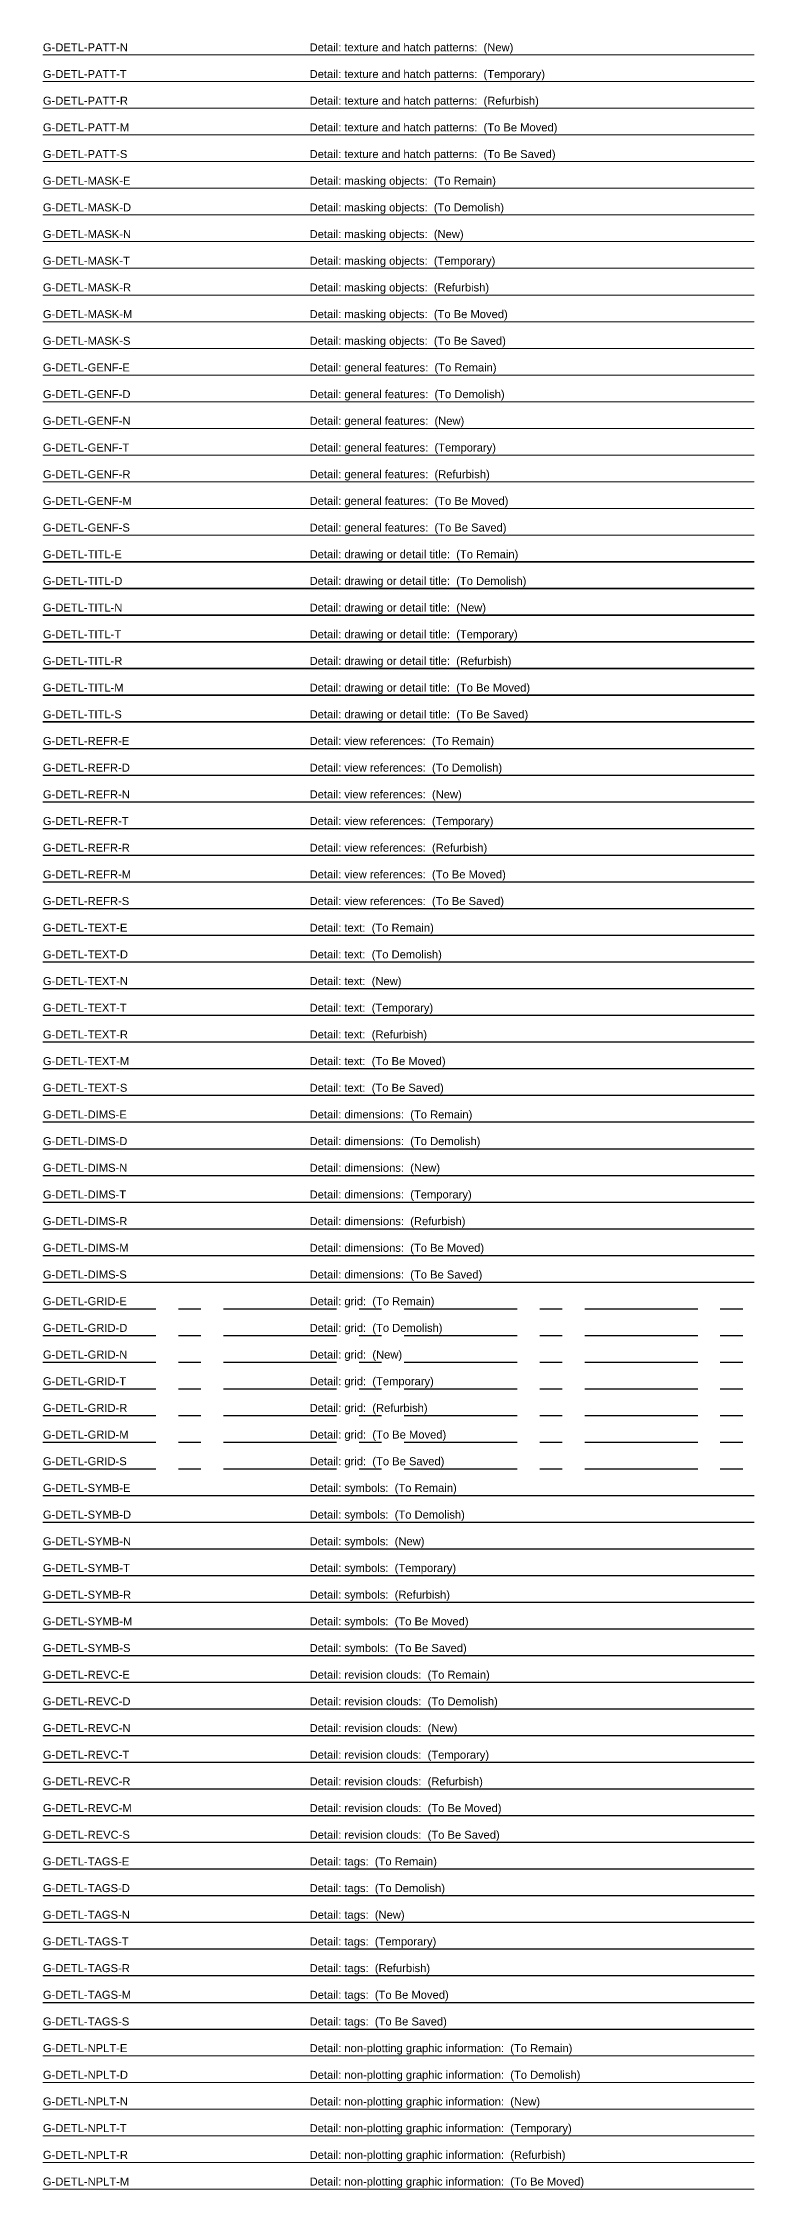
# Model space of a CAD drawing. Header units: millimetres. Extents: x 0 to 200, y -4838 to 3.
# Drawn here: x 0 to 200, y -2415 to -1812 of the extents above; entities that cross this region are included whole.
import ezdxf

# ---------------------------------------------------------------- set-up
doc = ezdxf.new("R2010")
doc.units = ezdxf.units.MM
doc.linetypes.add('CENTER', pattern=[50.8, 31.75, -6.35, 6.35, -6.35])
for name, color, linetype, lineweight in [('G-DETL-DIMS-D', 11, 'Continuous', 25), ('G-DETL-DIMS-E', 201, 'Continuous', 25), ('G-DETL-DIMS-M', 51, 'Continuous', 25), ('G-DETL-DIMS-N', 171, 'Continuous', 25), ('G-DETL-DIMS-R', 131, 'Continuous', 25), ('G-DETL-DIMS-S', 101, 'Continuous', 25), ('G-DETL-DIMS-T', 31, 'Continuous', 25), ('G-DETL-GENF-D', 10, 'Continuous', 18), ('G-DETL-GENF-E', 200, 'Continuous', 18), ('G-DETL-GENF-M', 50, 'Continuous', 18), ('G-DETL-GENF-N', 170, 'Continuous', 18), ('G-DETL-GENF-R', 130, 'Continuous', 18), ('G-DETL-GENF-S', 100, 'Continuous', 18), ('G-DETL-GENF-T', 30, 'Continuous', 18), ('G-DETL-GRID-D', 11, 'CENTER', 25), ('G-DETL-GRID-E', 201, 'CENTER', 25), ('G-DETL-GRID-M', 51, 'CENTER', 25), ('G-DETL-GRID-N', 171, 'CENTER', 25), ('G-DETL-GRID-R', 131, 'CENTER', 25), ('G-DETL-GRID-S', 101, 'CENTER', 25), ('G-DETL-GRID-T', 31, 'CENTER', 25), ('G-DETL-MASK-D', 10, 'Continuous', 18), ('G-DETL-MASK-E', 200, 'Continuous', 18), ('G-DETL-MASK-M', 50, 'Continuous', 18), ('G-DETL-MASK-N', 170, 'Continuous', 18), ('G-DETL-MASK-R', 130, 'Continuous', 18), ('G-DETL-MASK-S', 100, 'Continuous', 18), ('G-DETL-MASK-T', 30, 'Continuous', 18), ('G-DETL-PATT-M', 59, 'Continuous', 13), ('G-DETL-PATT-N', 179, 'Continuous', 13), ('G-DETL-PATT-R', 139, 'Continuous', 13), ('G-DETL-PATT-S', 109, 'Continuous', 13), ('G-DETL-PATT-T', 39, 'Continuous', 13), ('G-DETL-REFR-D', 11, 'Continuous', 25), ('G-DETL-REFR-E', 201, 'Continuous', 25), ('G-DETL-REFR-M', 51, 'Continuous', 25), ('G-DETL-REFR-N', 171, 'Continuous', 25), ('G-DETL-REFR-R', 131, 'Continuous', 25), ('G-DETL-REFR-S', 101, 'Continuous', 25), ('G-DETL-REFR-T', 31, 'Continuous', 25), ('G-DETL-REVC-D', 71, 'Continuous', 25), ('G-DETL-REVC-E', 71, 'Continuous', 25), ('G-DETL-REVC-M', 71, 'Continuous', 25), ('G-DETL-REVC-N', 71, 'Continuous', 25), ('G-DETL-REVC-R', 71, 'Continuous', 25), ('G-DETL-REVC-S', 71, 'Continuous', 25), ('G-DETL-REVC-T', 71, 'Continuous', 25), ('G-DETL-SYMB-D', 11, 'Continuous', 25), ('G-DETL-SYMB-E', 201, 'Continuous', 25), ('G-DETL-SYMB-M', 51, 'Continuous', 25), ('G-DETL-SYMB-N', 171, 'Continuous', 25), ('G-DETL-SYMB-R', 131, 'Continuous', 25), ('G-DETL-SYMB-S', 101, 'Continuous', 25), ('G-DETL-SYMB-T', 31, 'Continuous', 25), ('G-DETL-TAGS-D', 11, 'Continuous', 25), ('G-DETL-TAGS-E', 201, 'Continuous', 25), ('G-DETL-TAGS-M', 51, 'Continuous', 25), ('G-DETL-TAGS-N', 171, 'Continuous', 25), ('G-DETL-TAGS-R', 131, 'Continuous', 25), ('G-DETL-TAGS-S', 101, 'Continuous', 25), ('G-DETL-TAGS-T', 31, 'Continuous', 25), ('G-DETL-TEXT-D', 11, 'Continuous', 25), ('G-DETL-TEXT-E', 201, 'Continuous', 25), ('G-DETL-TEXT-M', 51, 'Continuous', 25), ('G-DETL-TEXT-N', 171, 'Continuous', 25), ('G-DETL-TEXT-R', 131, 'Continuous', 25), ('G-DETL-TEXT-S', 101, 'Continuous', 25), ('G-DETL-TEXT-T', 31, 'Continuous', 25), ('G-DETL-TITL-D', 13, 'Continuous', 35), ('G-DETL-TITL-E', 203, 'Continuous', 35), ('G-DETL-TITL-M', 53, 'Continuous', 35), ('G-DETL-TITL-N', 173, 'Continuous', 35), ('G-DETL-TITL-R', 133, 'Continuous', 35), ('G-DETL-TITL-S', 103, 'Continuous', 35), ('G-DETL-TITL-T', 33, 'Continuous', 35)]:
    doc.layers.add(name, color=color, linetype=linetype, lineweight=lineweight)
for name, color, linetype, lineweight, plot in [('G-DETL-NPLT-D', 140, 'Continuous', 18, False), ('G-DETL-NPLT-E', 140, 'Continuous', 18, False), ('G-DETL-NPLT-M', 140, 'Continuous', 18, False), ('G-DETL-NPLT-N', 140, 'Continuous', 18, False), ('G-DETL-NPLT-R', 140, 'Continuous', 18, False), ('G-DETL-NPLT-T', 140, 'Continuous', 18, False), ('G-PLAN-NPLT-S', 140, 'Continuous', 18, False)]:
    doc.layers.add(name, color=color, linetype=linetype, lineweight=lineweight, plot=plot)
doc.styles.get("Standard").update_dxf_attribs({"font": 'arial.ttf'})

# ---------------------------------------------------------------- blocks, each defined once
blk = doc.blocks.new('AecLayers_SingleLetter_Augmented_UpperPhasing_G_2D')
at = {"layer": 'G-DETL-DIMS-D'}
blk.add_line((0, -2122.5), (200, -2122.5), dxfattribs=at)
at = {"layer": 'G-DETL-DIMS-E'}
blk.add_line((0, -2115), (200, -2115), dxfattribs=at)
at = {"layer": 'G-DETL-DIMS-M'}
blk.add_line((0, -2152.5), (200, -2152.5), dxfattribs=at)
at = {"layer": 'G-DETL-DIMS-N'}
blk.add_line((0, -2130), (200, -2130), dxfattribs=at)
at = {"layer": 'G-DETL-DIMS-R'}
blk.add_line((0, -2145), (200, -2145), dxfattribs=at)
at = {"layer": 'G-DETL-DIMS-S'}
blk.add_line((0, -2160), (200, -2160), dxfattribs=at)
at = {"layer": 'G-DETL-DIMS-T'}
blk.add_line((0, -2137.5), (200, -2137.5), dxfattribs=at)
at = {"layer": 'G-DETL-GENF-D'}
blk.add_line((0, -1912.5), (200, -1912.5), dxfattribs=at)
at = {"layer": 'G-DETL-GENF-E'}
blk.add_line((0, -1905), (200, -1905), dxfattribs=at)
at = {"layer": 'G-DETL-GENF-M'}
blk.add_line((0, -1942.5), (200, -1942.5), dxfattribs=at)
at = {"layer": 'G-DETL-GENF-N'}
blk.add_line((0, -1920), (200, -1920), dxfattribs=at)
at = {"layer": 'G-DETL-GENF-R'}
blk.add_line((0, -1935), (200, -1935), dxfattribs=at)
at = {"layer": 'G-DETL-GENF-S'}
blk.add_line((0, -1950), (200, -1950), dxfattribs=at)
at = {"layer": 'G-DETL-GENF-T'}
blk.add_line((0, -1927.5), (200, -1927.5), dxfattribs=at)
at = {"layer": 'G-DETL-GRID-D'}
blk.add_line((0, -2175), (200, -2175), dxfattribs=at)
at = {"layer": 'G-DETL-GRID-E'}
blk.add_line((0, -2167.5), (200, -2167.5), dxfattribs=at)
at = {"layer": 'G-DETL-GRID-M'}
blk.add_line((0, -2205), (200, -2205), dxfattribs=at)
at = {"layer": 'G-DETL-GRID-N'}
blk.add_line((0, -2182.5), (200, -2182.5), dxfattribs=at)
at = {"layer": 'G-DETL-GRID-R'}
blk.add_line((0, -2197.5), (200, -2197.5), dxfattribs=at)
at = {"layer": 'G-DETL-GRID-S'}
blk.add_line((0, -2212.5), (200, -2212.5), dxfattribs=at)
at = {"layer": 'G-DETL-GRID-T'}
blk.add_line((0, -2190), (200, -2190), dxfattribs=at)
at = {"layer": 'G-DETL-MASK-D'}
blk.add_line((0, -1860), (200, -1860), dxfattribs=at)
at = {"layer": 'G-DETL-MASK-E'}
blk.add_line((0, -1852.5), (200, -1852.5), dxfattribs=at)
at = {"layer": 'G-DETL-MASK-M'}
blk.add_line((0, -1890), (200, -1890), dxfattribs=at)
at = {"layer": 'G-DETL-MASK-N'}
blk.add_line((0, -1867.5), (200, -1867.5), dxfattribs=at)
at = {"layer": 'G-DETL-MASK-R'}
blk.add_line((0, -1882.5), (200, -1882.5), dxfattribs=at)
at = {"layer": 'G-DETL-MASK-S'}
blk.add_line((0, -1897.5), (200, -1897.5), dxfattribs=at)
at = {"layer": 'G-DETL-MASK-T'}
blk.add_line((0, -1875), (200, -1875), dxfattribs=at)
at = {"layer": 'G-DETL-NPLT-D'}
blk.add_line((0, -2385), (200, -2385), dxfattribs=at)
at = {"layer": 'G-DETL-NPLT-E'}
blk.add_line((0, -2377.5), (200, -2377.5), dxfattribs=at)
at = {"layer": 'G-DETL-NPLT-M'}
blk.add_line((0, -2415), (200, -2415), dxfattribs=at)
at = {"layer": 'G-DETL-NPLT-N'}
blk.add_line((0, -2392.5), (200, -2392.5), dxfattribs=at)
at = {"layer": 'G-DETL-NPLT-R'}
blk.add_line((0, -2407.5), (200, -2407.5), dxfattribs=at)
at = {"layer": 'G-DETL-NPLT-T'}
blk.add_line((0, -2400), (200, -2400), dxfattribs=at)
at = {"layer": 'G-DETL-PATT-M'}
blk.add_line((0, -1837.5), (200, -1837.5), dxfattribs=at)
at = {"layer": 'G-DETL-PATT-N'}
blk.add_line((0, -1815), (200, -1815), dxfattribs=at)
at = {"layer": 'G-DETL-PATT-R'}
blk.add_line((0, -1830), (200, -1830), dxfattribs=at)
at = {"layer": 'G-DETL-PATT-S'}
blk.add_line((0, -1845), (200, -1845), dxfattribs=at)
at = {"layer": 'G-DETL-PATT-T'}
blk.add_line((0, -1822.5), (200, -1822.5), dxfattribs=at)
at = {"layer": 'G-DETL-REFR-D'}
blk.add_line((0, -2017.5), (200, -2017.5), dxfattribs=at)
at = {"layer": 'G-DETL-REFR-E'}
blk.add_line((0, -2010), (200, -2010), dxfattribs=at)
at = {"layer": 'G-DETL-REFR-M'}
blk.add_line((0, -2047.5), (200, -2047.5), dxfattribs=at)
at = {"layer": 'G-DETL-REFR-N'}
blk.add_line((0, -2025), (200, -2025), dxfattribs=at)
at = {"layer": 'G-DETL-REFR-R'}
blk.add_line((0, -2040), (200, -2040), dxfattribs=at)
at = {"layer": 'G-DETL-REFR-S'}
blk.add_line((0, -2055), (200, -2055), dxfattribs=at)
at = {"layer": 'G-DETL-REFR-T'}
blk.add_line((0, -2032.5), (200, -2032.5), dxfattribs=at)
at = {"layer": 'G-DETL-REVC-D'}
blk.add_line((0, -2280), (200, -2280), dxfattribs=at)
at = {"layer": 'G-DETL-REVC-E'}
blk.add_line((0, -2272.5), (200, -2272.5), dxfattribs=at)
at = {"layer": 'G-DETL-REVC-M'}
blk.add_line((0, -2310), (200, -2310), dxfattribs=at)
at = {"layer": 'G-DETL-REVC-N'}
blk.add_line((0, -2287.5), (200, -2287.5), dxfattribs=at)
at = {"layer": 'G-DETL-REVC-R'}
blk.add_line((0, -2302.5), (200, -2302.5), dxfattribs=at)
at = {"layer": 'G-DETL-REVC-S'}
blk.add_line((0, -2317.5), (200, -2317.5), dxfattribs=at)
at = {"layer": 'G-DETL-REVC-T'}
blk.add_line((0, -2295), (200, -2295), dxfattribs=at)
at = {"layer": 'G-DETL-SYMB-D'}
blk.add_line((0, -2227.5), (200, -2227.5), dxfattribs=at)
at = {"layer": 'G-DETL-SYMB-E'}
blk.add_line((0, -2220), (200, -2220), dxfattribs=at)
at = {"layer": 'G-DETL-SYMB-M'}
blk.add_line((0, -2257.5), (200, -2257.5), dxfattribs=at)
at = {"layer": 'G-DETL-SYMB-N'}
blk.add_line((0, -2235), (200, -2235), dxfattribs=at)
at = {"layer": 'G-DETL-SYMB-R'}
blk.add_line((0, -2250), (200, -2250), dxfattribs=at)
at = {"layer": 'G-DETL-SYMB-S'}
blk.add_line((0, -2265), (200, -2265), dxfattribs=at)
at = {"layer": 'G-DETL-SYMB-T'}
blk.add_line((0, -2242.5), (200, -2242.5), dxfattribs=at)
at = {"layer": 'G-DETL-TAGS-D'}
blk.add_line((0, -2332.5), (200, -2332.5), dxfattribs=at)
at = {"layer": 'G-DETL-TAGS-E'}
blk.add_line((0, -2325), (200, -2325), dxfattribs=at)
at = {"layer": 'G-DETL-TAGS-M'}
blk.add_line((0, -2362.5), (200, -2362.5), dxfattribs=at)
at = {"layer": 'G-DETL-TAGS-N'}
blk.add_line((0, -2340), (200, -2340), dxfattribs=at)
at = {"layer": 'G-DETL-TAGS-R'}
blk.add_line((0, -2355), (200, -2355), dxfattribs=at)
at = {"layer": 'G-DETL-TAGS-S'}
blk.add_line((0, -2370), (200, -2370), dxfattribs=at)
at = {"layer": 'G-DETL-TAGS-T'}
blk.add_line((0, -2347.5), (200, -2347.5), dxfattribs=at)
at = {"layer": 'G-DETL-TEXT-D'}
blk.add_line((0, -2070), (200, -2070), dxfattribs=at)
at = {"layer": 'G-DETL-TEXT-E'}
blk.add_line((0, -2062.5), (200, -2062.5), dxfattribs=at)
at = {"layer": 'G-DETL-TEXT-M'}
blk.add_line((0, -2100), (200, -2100), dxfattribs=at)
at = {"layer": 'G-DETL-TEXT-N'}
blk.add_line((0, -2077.5), (200, -2077.5), dxfattribs=at)
at = {"layer": 'G-DETL-TEXT-R'}
blk.add_line((0, -2092.5), (200, -2092.5), dxfattribs=at)
at = {"layer": 'G-DETL-TEXT-S'}
blk.add_line((0, -2107.5), (200, -2107.5), dxfattribs=at)
at = {"layer": 'G-DETL-TEXT-T'}
blk.add_line((0, -2085), (200, -2085), dxfattribs=at)
at = {"layer": 'G-DETL-TITL-D'}
blk.add_line((0, -1965), (200, -1965), dxfattribs=at)
at = {"layer": 'G-DETL-TITL-E'}
blk.add_line((0, -1957.5), (200, -1957.5), dxfattribs=at)
at = {"layer": 'G-DETL-TITL-M'}
blk.add_line((0, -1995), (200, -1995), dxfattribs=at)
at = {"layer": 'G-DETL-TITL-N'}
blk.add_line((0, -1972.5), (200, -1972.5), dxfattribs=at)
at = {"layer": 'G-DETL-TITL-R'}
blk.add_line((0, -1987.5), (200, -1987.5), dxfattribs=at)
at = {"layer": 'G-DETL-TITL-S'}
blk.add_line((0, -2002.5), (200, -2002.5), dxfattribs=at)
at = {"layer": 'G-DETL-TITL-T'}
blk.add_line((0, -1980), (200, -1980), dxfattribs=at)
at = {"layer": 'G-DETL-DIMS-D'}
for s, p in [('G-DETL-DIMS-D', (0, -2121.5)), ('Detail: dimensions:  (To Demolish)', (75, -2121.5))]:
    blk.add_text(s, height=2.25, dxfattribs=at).set_placement(p)
at = {"layer": 'G-DETL-DIMS-E'}
for s, p in [('G-DETL-DIMS-E', (0, -2114)), ('Detail: dimensions:  (To Remain)', (75, -2114))]:
    blk.add_text(s, height=2.25, dxfattribs=at).set_placement(p)
at = {"layer": 'G-DETL-DIMS-M'}
for s, p in [('G-DETL-DIMS-M', (0, -2151.5)), ('Detail: dimensions:  (To Be Moved)', (75, -2151.5))]:
    blk.add_text(s, height=2.25, dxfattribs=at).set_placement(p)
at = {"layer": 'G-DETL-DIMS-N'}
for s, p in [('G-DETL-DIMS-N', (0, -2129)), ('Detail: dimensions:  (New)', (75, -2129))]:
    blk.add_text(s, height=2.25, dxfattribs=at).set_placement(p)
at = {"layer": 'G-DETL-DIMS-R'}
for s, p in [('G-DETL-DIMS-R', (0, -2144)), ('Detail: dimensions:  (Refurbish)', (75, -2144))]:
    blk.add_text(s, height=2.25, dxfattribs=at).set_placement(p)
at = {"layer": 'G-DETL-DIMS-S'}
for s, p in [('G-DETL-DIMS-S', (0, -2159)), ('Detail: dimensions:  (To Be Saved)', (75, -2159))]:
    blk.add_text(s, height=2.25, dxfattribs=at).set_placement(p)
at = {"layer": 'G-DETL-DIMS-T'}
for s, p in [('G-DETL-DIMS-T', (0, -2136.5)), ('Detail: dimensions:  (Temporary)', (75, -2136.5))]:
    blk.add_text(s, height=2.25, dxfattribs=at).set_placement(p)
at = {"layer": 'G-DETL-GENF-D'}
for s, p in [('G-DETL-GENF-D', (0, -1911.5)), ('Detail: general features:  (To Demolish)', (75, -1911.5))]:
    blk.add_text(s, height=2.25, dxfattribs=at).set_placement(p)
at = {"layer": 'G-DETL-GENF-E'}
for s, p in [('G-DETL-GENF-E', (0, -1904)), ('Detail: general features:  (To Remain)', (75, -1904))]:
    blk.add_text(s, height=2.25, dxfattribs=at).set_placement(p)
at = {"layer": 'G-DETL-GENF-M'}
for s, p in [('G-DETL-GENF-M', (0, -1941.5)), ('Detail: general features:  (To Be Moved)', (75, -1941.5))]:
    blk.add_text(s, height=2.25, dxfattribs=at).set_placement(p)
at = {"layer": 'G-DETL-GENF-N'}
for s, p in [('G-DETL-GENF-N', (0, -1919)), ('Detail: general features:  (New)', (75, -1919))]:
    blk.add_text(s, height=2.25, dxfattribs=at).set_placement(p)
at = {"layer": 'G-DETL-GENF-R'}
for s, p in [('G-DETL-GENF-R', (0, -1934)), ('Detail: general features:  (Refurbish)', (75, -1934))]:
    blk.add_text(s, height=2.25, dxfattribs=at).set_placement(p)
at = {"layer": 'G-DETL-GENF-S'}
for s, p in [('G-DETL-GENF-S', (0, -1949)), ('Detail: general features:  (To Be Saved)', (75, -1949))]:
    blk.add_text(s, height=2.25, dxfattribs=at).set_placement(p)
at = {"layer": 'G-DETL-GENF-T'}
for s, p in [('G-DETL-GENF-T', (0, -1926.5)), ('Detail: general features:  (Temporary)', (75, -1926.5))]:
    blk.add_text(s, height=2.25, dxfattribs=at).set_placement(p)
at = {"layer": 'G-DETL-GRID-D'}
for s, p in [('G-DETL-GRID-D', (0, -2174)), ('Detail: grid:  (To Demolish)', (75, -2174))]:
    blk.add_text(s, height=2.25, dxfattribs=at).set_placement(p)
at = {"layer": 'G-DETL-GRID-E'}
for s, p in [('G-DETL-GRID-E', (0, -2166.5)), ('Detail: grid:  (To Remain)', (75, -2166.5))]:
    blk.add_text(s, height=2.25, dxfattribs=at).set_placement(p)
at = {"layer": 'G-DETL-GRID-M'}
for s, p in [('G-DETL-GRID-M', (0, -2204)), ('Detail: grid:  (To Be Moved)', (75, -2204))]:
    blk.add_text(s, height=2.25, dxfattribs=at).set_placement(p)
at = {"layer": 'G-DETL-GRID-N'}
for s, p in [('G-DETL-GRID-N', (0, -2181.5)), ('Detail: grid:  (New)', (75, -2181.5))]:
    blk.add_text(s, height=2.25, dxfattribs=at).set_placement(p)
at = {"layer": 'G-DETL-GRID-R'}
for s, p in [('G-DETL-GRID-R', (0, -2196.5)), ('Detail: grid:  (Refurbish)', (75, -2196.5))]:
    blk.add_text(s, height=2.25, dxfattribs=at).set_placement(p)
at = {"layer": 'G-DETL-GRID-S'}
for s, p in [('G-DETL-GRID-S', (0, -2211.5)), ('Detail: grid:  (To Be Saved)', (75, -2211.5))]:
    blk.add_text(s, height=2.25, dxfattribs=at).set_placement(p)
at = {"layer": 'G-DETL-GRID-T'}
for s, p in [('G-DETL-GRID-T', (0, -2189)), ('Detail: grid:  (Temporary)', (75, -2189))]:
    blk.add_text(s, height=2.25, dxfattribs=at).set_placement(p)
at = {"layer": 'G-DETL-MASK-D'}
for s, p in [('G-DETL-MASK-D', (0, -1859)), ('Detail: masking objects:  (To Demolish)', (75, -1859))]:
    blk.add_text(s, height=2.25, dxfattribs=at).set_placement(p)
at = {"layer": 'G-DETL-MASK-E'}
for s, p in [('G-DETL-MASK-E', (0, -1851.5)), ('Detail: masking objects:  (To Remain)', (75, -1851.5))]:
    blk.add_text(s, height=2.25, dxfattribs=at).set_placement(p)
at = {"layer": 'G-DETL-MASK-M'}
for s, p in [('G-DETL-MASK-M', (0, -1889)), ('Detail: masking objects:  (To Be Moved)', (75, -1889))]:
    blk.add_text(s, height=2.25, dxfattribs=at).set_placement(p)
at = {"layer": 'G-DETL-MASK-N'}
for s, p in [('G-DETL-MASK-N', (0, -1866.5)), ('Detail: masking objects:  (New)', (75, -1866.5))]:
    blk.add_text(s, height=2.25, dxfattribs=at).set_placement(p)
at = {"layer": 'G-DETL-MASK-R'}
for s, p in [('G-DETL-MASK-R', (0, -1881.5)), ('Detail: masking objects:  (Refurbish)', (75, -1881.5))]:
    blk.add_text(s, height=2.25, dxfattribs=at).set_placement(p)
at = {"layer": 'G-DETL-MASK-S'}
for s, p in [('G-DETL-MASK-S', (0, -1896.5)), ('Detail: masking objects:  (To Be Saved)', (75, -1896.5))]:
    blk.add_text(s, height=2.25, dxfattribs=at).set_placement(p)
at = {"layer": 'G-DETL-MASK-T'}
for s, p in [('G-DETL-MASK-T', (0, -1874)), ('Detail: masking objects:  (Temporary)', (75, -1874))]:
    blk.add_text(s, height=2.25, dxfattribs=at).set_placement(p)
at = {"layer": 'G-DETL-NPLT-D'}
for s, p in [('G-DETL-NPLT-D', (0, -2384)), ('Detail: non-plotting graphic information:  (To Demolish)', (75, -2384))]:
    blk.add_text(s, height=2.25, dxfattribs=at).set_placement(p)
at = {"layer": 'G-DETL-NPLT-E'}
for s, p in [('G-DETL-NPLT-E', (0, -2376.5)), ('Detail: non-plotting graphic information:  (To Remain)', (75, -2376.5))]:
    blk.add_text(s, height=2.25, dxfattribs=at).set_placement(p)
at = {"layer": 'G-DETL-NPLT-M'}
for s, p in [('G-DETL-NPLT-M', (0, -2414)), ('Detail: non-plotting graphic information:  (To Be Moved)', (75, -2414))]:
    blk.add_text(s, height=2.25, dxfattribs=at).set_placement(p)
at = {"layer": 'G-DETL-NPLT-N'}
for s, p in [('G-DETL-NPLT-N', (0, -2391.5)), ('Detail: non-plotting graphic information:  (New)', (75, -2391.5))]:
    blk.add_text(s, height=2.25, dxfattribs=at).set_placement(p)
at = {"layer": 'G-DETL-NPLT-R'}
for s, p in [('G-DETL-NPLT-R', (0, -2406.5)), ('Detail: non-plotting graphic information:  (Refurbish)', (75, -2406.5))]:
    blk.add_text(s, height=2.25, dxfattribs=at).set_placement(p)
at = {"layer": 'G-DETL-NPLT-T'}
for s, p in [('G-DETL-NPLT-T', (0, -2399)), ('Detail: non-plotting graphic information:  (Temporary)', (75, -2399))]:
    blk.add_text(s, height=2.25, dxfattribs=at).set_placement(p)
at = {"layer": 'G-DETL-PATT-M'}
for s, p in [('G-DETL-PATT-M', (0, -1836.5)), ('Detail: texture and hatch patterns:  (To Be Moved)', (75, -1836.5))]:
    blk.add_text(s, height=2.25, dxfattribs=at).set_placement(p)
at = {"layer": 'G-DETL-PATT-N'}
for s, p in [('G-DETL-PATT-N', (0, -1814)), ('Detail: texture and hatch patterns:  (New)', (75, -1814))]:
    blk.add_text(s, height=2.25, dxfattribs=at).set_placement(p)
at = {"layer": 'G-DETL-PATT-R'}
for s, p in [('G-DETL-PATT-R', (0, -1829)), ('Detail: texture and hatch patterns:  (Refurbish)', (75, -1829))]:
    blk.add_text(s, height=2.25, dxfattribs=at).set_placement(p)
at = {"layer": 'G-DETL-PATT-S'}
for s, p in [('G-DETL-PATT-S', (0, -1844)), ('Detail: texture and hatch patterns:  (To Be Saved)', (75, -1844))]:
    blk.add_text(s, height=2.25, dxfattribs=at).set_placement(p)
at = {"layer": 'G-DETL-PATT-T'}
for s, p in [('G-DETL-PATT-T', (0, -1821.5)), ('Detail: texture and hatch patterns:  (Temporary)', (75, -1821.5))]:
    blk.add_text(s, height=2.25, dxfattribs=at).set_placement(p)
at = {"layer": 'G-DETL-REFR-D'}
for s, p in [('G-DETL-REFR-D', (0, -2016.5)), ('Detail: view references:  (To Demolish)', (75, -2016.5))]:
    blk.add_text(s, height=2.25, dxfattribs=at).set_placement(p)
at = {"layer": 'G-DETL-REFR-E'}
for s, p in [('G-DETL-REFR-E', (0, -2009)), ('Detail: view references:  (To Remain)', (75, -2009))]:
    blk.add_text(s, height=2.25, dxfattribs=at).set_placement(p)
at = {"layer": 'G-DETL-REFR-M'}
for s, p in [('G-DETL-REFR-M', (0, -2046.5)), ('Detail: view references:  (To Be Moved)', (75, -2046.5))]:
    blk.add_text(s, height=2.25, dxfattribs=at).set_placement(p)
at = {"layer": 'G-DETL-REFR-N'}
for s, p in [('G-DETL-REFR-N', (0, -2024)), ('Detail: view references:  (New)', (75, -2024))]:
    blk.add_text(s, height=2.25, dxfattribs=at).set_placement(p)
at = {"layer": 'G-DETL-REFR-R'}
for s, p in [('G-DETL-REFR-R', (0, -2039)), ('Detail: view references:  (Refurbish)', (75, -2039))]:
    blk.add_text(s, height=2.25, dxfattribs=at).set_placement(p)
at = {"layer": 'G-DETL-REFR-S'}
for s, p in [('G-DETL-REFR-S', (0, -2054)), ('Detail: view references:  (To Be Saved)', (75, -2054))]:
    blk.add_text(s, height=2.25, dxfattribs=at).set_placement(p)
at = {"layer": 'G-DETL-REFR-T'}
for s, p in [('G-DETL-REFR-T', (0, -2031.5)), ('Detail: view references:  (Temporary)', (75, -2031.5))]:
    blk.add_text(s, height=2.25, dxfattribs=at).set_placement(p)
at = {"layer": 'G-DETL-REVC-D'}
for s, p in [('G-DETL-REVC-D', (0, -2279)), ('Detail: revision clouds:  (To Demolish)', (75, -2279))]:
    blk.add_text(s, height=2.25, dxfattribs=at).set_placement(p)
at = {"layer": 'G-DETL-REVC-E'}
for s, p in [('G-DETL-REVC-E', (0, -2271.5)), ('Detail: revision clouds:  (To Remain)', (75, -2271.5))]:
    blk.add_text(s, height=2.25, dxfattribs=at).set_placement(p)
at = {"layer": 'G-DETL-REVC-M'}
for s, p in [('G-DETL-REVC-M', (0, -2309)), ('Detail: revision clouds:  (To Be Moved)', (75, -2309))]:
    blk.add_text(s, height=2.25, dxfattribs=at).set_placement(p)
at = {"layer": 'G-DETL-REVC-N'}
for s, p in [('G-DETL-REVC-N', (0, -2286.5)), ('Detail: revision clouds:  (New)', (75, -2286.5))]:
    blk.add_text(s, height=2.25, dxfattribs=at).set_placement(p)
at = {"layer": 'G-DETL-REVC-R'}
for s, p in [('G-DETL-REVC-R', (0, -2301.5)), ('Detail: revision clouds:  (Refurbish)', (75, -2301.5))]:
    blk.add_text(s, height=2.25, dxfattribs=at).set_placement(p)
at = {"layer": 'G-DETL-REVC-S'}
for s, p in [('G-DETL-REVC-S', (0, -2316.5)), ('Detail: revision clouds:  (To Be Saved)', (75, -2316.5))]:
    blk.add_text(s, height=2.25, dxfattribs=at).set_placement(p)
at = {"layer": 'G-DETL-REVC-T'}
for s, p in [('G-DETL-REVC-T', (0, -2294)), ('Detail: revision clouds:  (Temporary)', (75, -2294))]:
    blk.add_text(s, height=2.25, dxfattribs=at).set_placement(p)
at = {"layer": 'G-DETL-SYMB-D'}
for s, p in [('G-DETL-SYMB-D', (0, -2226.5)), ('Detail: symbols:  (To Demolish)', (75, -2226.5))]:
    blk.add_text(s, height=2.25, dxfattribs=at).set_placement(p)
at = {"layer": 'G-DETL-SYMB-E'}
for s, p in [('G-DETL-SYMB-E', (0, -2219)), ('Detail: symbols:  (To Remain)', (75, -2219))]:
    blk.add_text(s, height=2.25, dxfattribs=at).set_placement(p)
at = {"layer": 'G-DETL-SYMB-M'}
for s, p in [('G-DETL-SYMB-M', (0, -2256.5)), ('Detail: symbols:  (To Be Moved)', (75, -2256.5))]:
    blk.add_text(s, height=2.25, dxfattribs=at).set_placement(p)
at = {"layer": 'G-DETL-SYMB-N'}
for s, p in [('G-DETL-SYMB-N', (0, -2234)), ('Detail: symbols:  (New)', (75, -2234))]:
    blk.add_text(s, height=2.25, dxfattribs=at).set_placement(p)
at = {"layer": 'G-DETL-SYMB-R'}
for s, p in [('G-DETL-SYMB-R', (0, -2249)), ('Detail: symbols:  (Refurbish)', (75, -2249))]:
    blk.add_text(s, height=2.25, dxfattribs=at).set_placement(p)
at = {"layer": 'G-DETL-SYMB-S'}
for s, p in [('G-DETL-SYMB-S', (0, -2264)), ('Detail: symbols:  (To Be Saved)', (75, -2264))]:
    blk.add_text(s, height=2.25, dxfattribs=at).set_placement(p)
at = {"layer": 'G-DETL-SYMB-T'}
for s, p in [('G-DETL-SYMB-T', (0, -2241.5)), ('Detail: symbols:  (Temporary)', (75, -2241.5))]:
    blk.add_text(s, height=2.25, dxfattribs=at).set_placement(p)
at = {"layer": 'G-DETL-TAGS-D'}
for s, p in [('G-DETL-TAGS-D', (0, -2331.5)), ('Detail: tags:  (To Demolish)', (75, -2331.5))]:
    blk.add_text(s, height=2.25, dxfattribs=at).set_placement(p)
at = {"layer": 'G-DETL-TAGS-E'}
for s, p in [('G-DETL-TAGS-E', (0, -2324)), ('Detail: tags:  (To Remain)', (75, -2324))]:
    blk.add_text(s, height=2.25, dxfattribs=at).set_placement(p)
at = {"layer": 'G-DETL-TAGS-M'}
for s, p in [('Detail: tags:  (To Be Moved)', (75, -2361.5)), ('G-DETL-TAGS-M', (0, -2361.5))]:
    blk.add_text(s, height=2.25, dxfattribs=at).set_placement(p)
at = {"layer": 'G-DETL-TAGS-N'}
for s, p in [('G-DETL-TAGS-N', (0, -2339)), ('Detail: tags:  (New)', (75, -2339))]:
    blk.add_text(s, height=2.25, dxfattribs=at).set_placement(p)
at = {"layer": 'G-DETL-TAGS-R'}
for s, p in [('G-DETL-TAGS-R', (0, -2354)), ('Detail: tags:  (Refurbish)', (75, -2354))]:
    blk.add_text(s, height=2.25, dxfattribs=at).set_placement(p)
at = {"layer": 'G-DETL-TAGS-S'}
for s, p in [('G-DETL-TAGS-S', (0, -2369)), ('Detail: tags:  (To Be Saved)', (75, -2369))]:
    blk.add_text(s, height=2.25, dxfattribs=at).set_placement(p)
at = {"layer": 'G-DETL-TAGS-T'}
for s, p in [('G-DETL-TAGS-T', (0, -2346.5)), ('Detail: tags:  (Temporary)', (75, -2346.5))]:
    blk.add_text(s, height=2.25, dxfattribs=at).set_placement(p)
at = {"layer": 'G-DETL-TEXT-D'}
for s, p in [('G-DETL-TEXT-D', (0, -2069)), ('Detail: text:  (To Demolish)', (75, -2069))]:
    blk.add_text(s, height=2.25, dxfattribs=at).set_placement(p)
at = {"layer": 'G-DETL-TEXT-E'}
for s, p in [('G-DETL-TEXT-E', (0, -2061.5)), ('Detail: text:  (To Remain)', (75, -2061.5))]:
    blk.add_text(s, height=2.25, dxfattribs=at).set_placement(p)
at = {"layer": 'G-DETL-TEXT-M'}
for s, p in [('G-DETL-TEXT-M', (0, -2099)), ('Detail: text:  (To Be Moved)', (75, -2099))]:
    blk.add_text(s, height=2.25, dxfattribs=at).set_placement(p)
at = {"layer": 'G-DETL-TEXT-N'}
for s, p in [('G-DETL-TEXT-N', (0, -2076.5)), ('Detail: text:  (New)', (75, -2076.5))]:
    blk.add_text(s, height=2.25, dxfattribs=at).set_placement(p)
at = {"layer": 'G-DETL-TEXT-R'}
for s, p in [('G-DETL-TEXT-R', (0, -2091.5)), ('Detail: text:  (Refurbish)', (75, -2091.5))]:
    blk.add_text(s, height=2.25, dxfattribs=at).set_placement(p)
at = {"layer": 'G-DETL-TEXT-S'}
for s, p in [('G-DETL-TEXT-S', (0, -2106.5)), ('Detail: text:  (To Be Saved)', (75, -2106.5))]:
    blk.add_text(s, height=2.25, dxfattribs=at).set_placement(p)
at = {"layer": 'G-DETL-TEXT-T'}
for s, p in [('G-DETL-TEXT-T', (0, -2084)), ('Detail: text:  (Temporary)', (75, -2084))]:
    blk.add_text(s, height=2.25, dxfattribs=at).set_placement(p)
at = {"layer": 'G-DETL-TITL-D'}
for s, p in [('G-DETL-TITL-D', (0, -1964)), ('Detail: drawing or detail title:  (To Demolish)', (75, -1964))]:
    blk.add_text(s, height=2.25, dxfattribs=at).set_placement(p)
at = {"layer": 'G-DETL-TITL-E'}
for s, p in [('G-DETL-TITL-E', (0, -1956.5)), ('Detail: drawing or detail title:  (To Remain)', (75, -1956.5))]:
    blk.add_text(s, height=2.25, dxfattribs=at).set_placement(p)
at = {"layer": 'G-DETL-TITL-M'}
for s, p in [('G-DETL-TITL-M', (0, -1994)), ('Detail: drawing or detail title:  (To Be Moved)', (75, -1994))]:
    blk.add_text(s, height=2.25, dxfattribs=at).set_placement(p)
at = {"layer": 'G-DETL-TITL-N'}
for s, p in [('G-DETL-TITL-N', (0, -1971.5)), ('Detail: drawing or detail title:  (New)', (75, -1971.5))]:
    blk.add_text(s, height=2.25, dxfattribs=at).set_placement(p)
at = {"layer": 'G-DETL-TITL-R'}
for s, p in [('G-DETL-TITL-R', (0, -1986.5)), ('Detail: drawing or detail title:  (Refurbish)', (75, -1986.5))]:
    blk.add_text(s, height=2.25, dxfattribs=at).set_placement(p)
at = {"layer": 'G-DETL-TITL-S'}
for s, p in [('G-DETL-TITL-S', (0, -2001.5)), ('Detail: drawing or detail title:  (To Be Saved)', (75, -2001.5))]:
    blk.add_text(s, height=2.25, dxfattribs=at).set_placement(p)
at = {"layer": 'G-DETL-TITL-T'}
for s, p in [('G-DETL-TITL-T', (0, -1979)), ('Detail: drawing or detail title:  (Temporary)', (75, -1979))]:
    blk.add_text(s, height=2.25, dxfattribs=at).set_placement(p)

msp = doc.modelspace()

# ---------------------------------------------------------------- block references
at = {"layer": 'G-PLAN-NPLT-S'}
msp.add_blockref('AecLayers_SingleLetter_Augmented_UpperPhasing_G_2D', (0, 0), dxfattribs=at)

doc.saveas('drawing.dxf')
